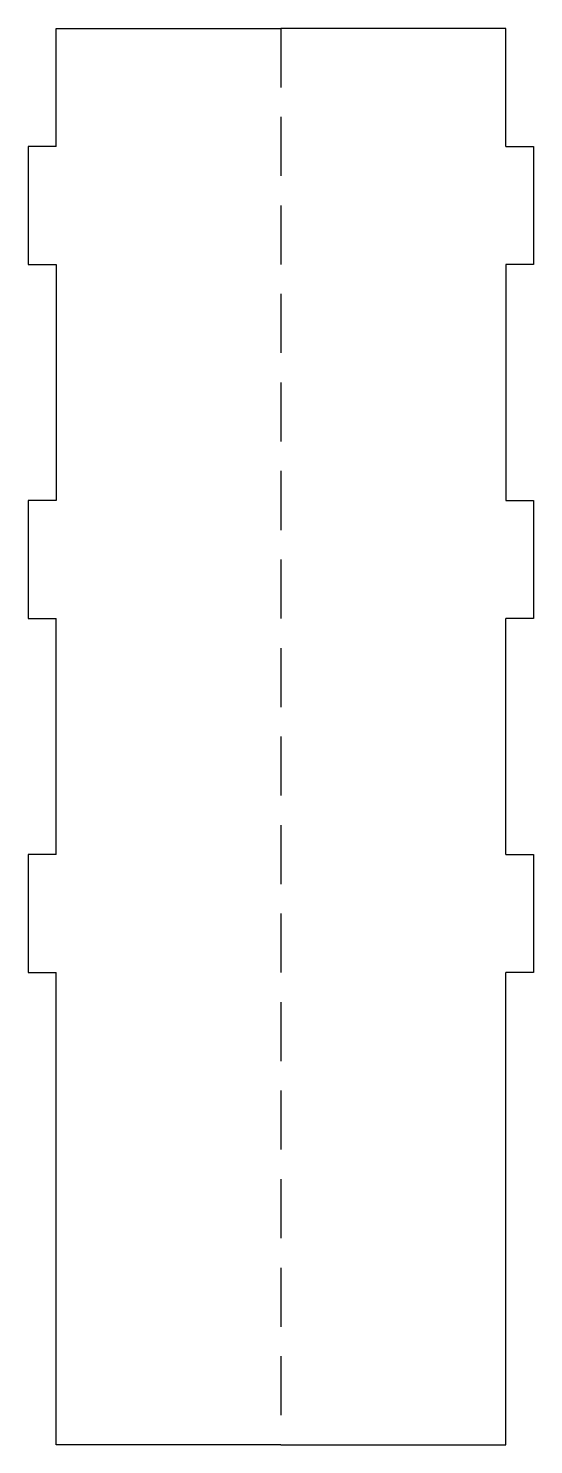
# Model space of a CAD drawing. Header units: inches. Extents: x -4.3 to 0, y -15.7 to -3.7.
import ezdxf

# ---------------------------------------------------------------- set-up
doc = ezdxf.new("R2010")
doc.units = ezdxf.units.IN
doc.linetypes.add('DASHED', pattern=[0.75, 0.5, -0.25])
doc.layers.get('0').update_dxf_attribs({"linetype": 'CONTINUOUS'})

msp = doc.modelspace()

# ---------------------------------------------------------------- linework, layer by layer
for p, q in [((-4.041, -3.688), (-2.139, -3.688)), ((-4.041, -4.688), (-4.041, -3.688)), ((-0.236, -3.688), (-2.139, -3.688)), ((-0.236, -4.688), (-0.236, -3.688)), ((-4.041, -4.688), (-4.278, -4.688)), ((-4.278, -4.688), (-4.278, -5.688)), ((-0.236, -4.688), (0, -4.688)), ((0, -4.688), (0, -5.688)), ((-4.278, -5.688), (-4.041, -5.688)), ((-4.041, -5.688), (-4.041, -7.688)), ((0, -5.688), (-0.236, -5.688)), ((-0.236, -5.688), (-0.236, -7.688)), ((-4.278, -7.688), (-4.278, -8.688)), ((-4.041, -7.688), (-4.278, -7.688)), ((-0.236, -7.688), (0, -7.688)), ((0, -7.688), (0, -8.688)), ((-4.278, -8.688), (-4.041, -8.688)), ((-4.041, -10.688), (-4.041, -8.688)), ((0, -8.688), (-0.236, -8.688)), ((-0.236, -10.688), (-0.236, -8.688)), ((-4.041, -10.688), (-4.278, -10.688)), ((-4.278, -10.688), (-4.278, -11.688)), ((-0.236, -10.688), (0, -10.688)), ((0, -10.688), (0, -11.688)), ((-4.278, -11.688), (-4.041, -11.688)), ((-4.041, -15.688), (-4.041, -11.688)), ((0, -11.688), (-0.236, -11.688)), ((-0.236, -15.688), (-0.236, -11.688)), ((-2.139, -15.688), (-4.041, -15.688)), ((-2.139, -15.688), (-0.236, -15.688))]:
    msp.add_line(p, q)
at = {"linetype": 'DASHED'}
msp.add_line((-2.139, -3.688), (-2.139, -15.688), dxfattribs=at)

doc.saveas('drawing.dxf')
